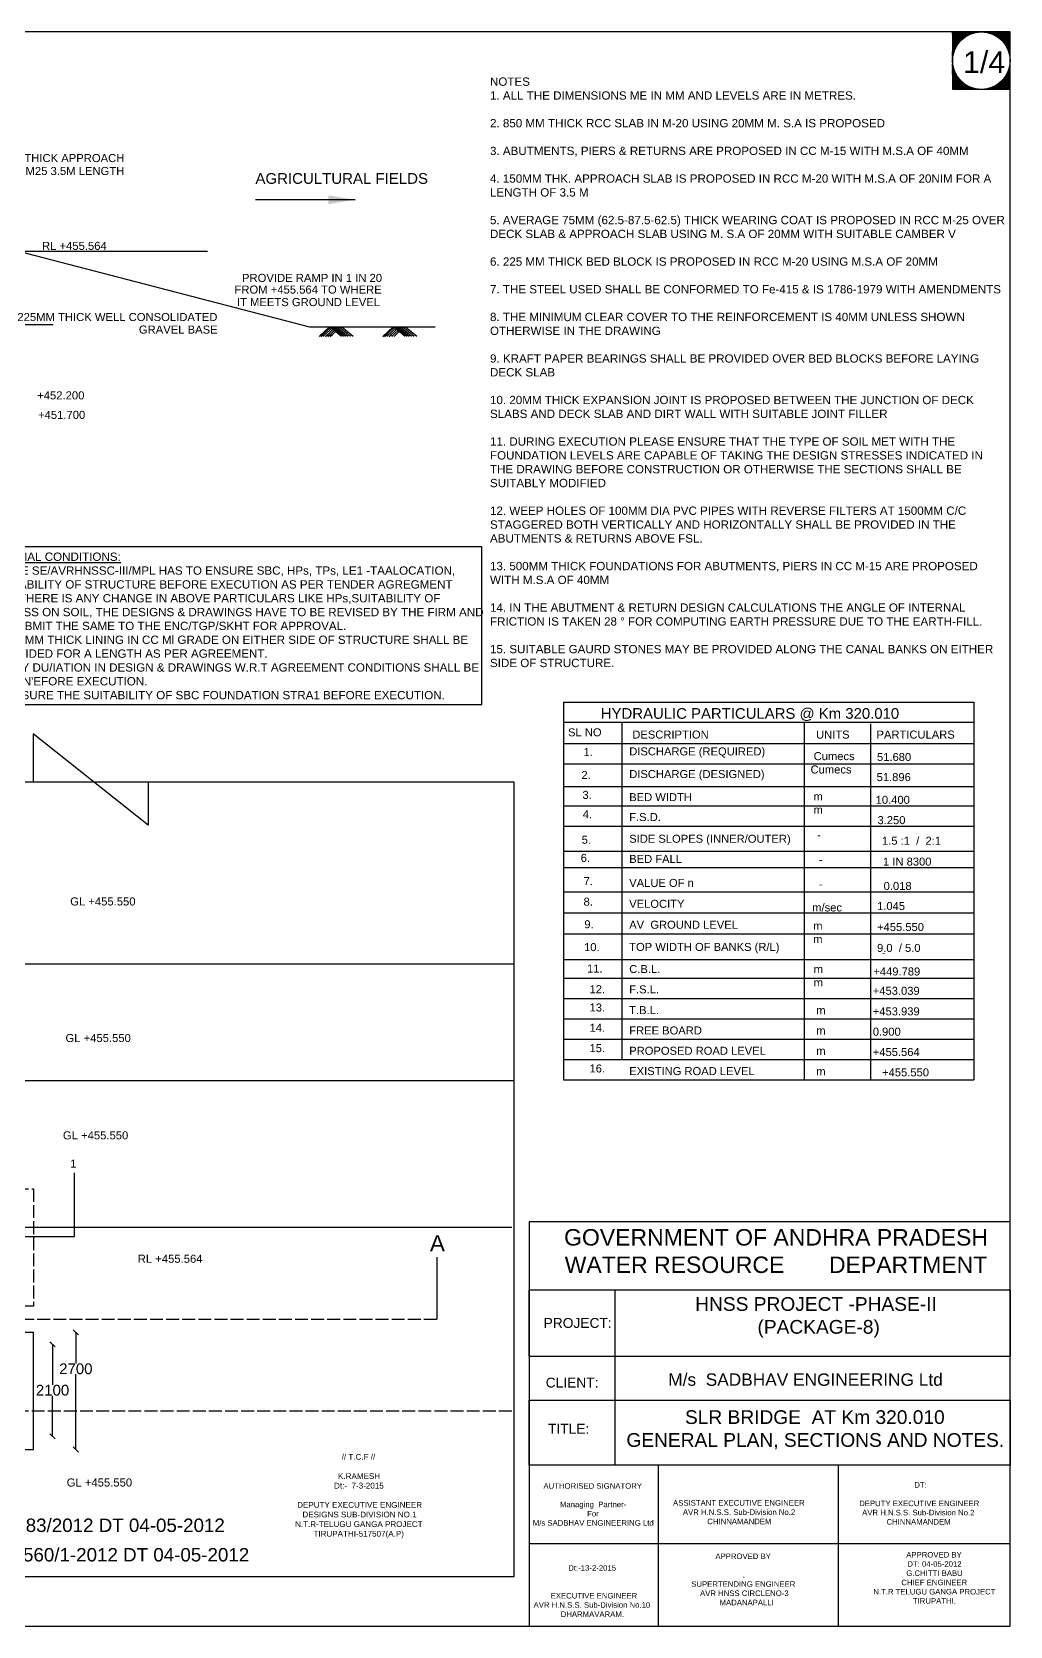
# Model space of a CAD drawing. Header units: millimetres. Extents: x 5124 to 3515835, y 2311 to 45956080.
# Drawn here: x 3497617 to 3515835, y 45926392 to 45956080 of the extents above; entities that cross this region are included whole.
import ezdxf

# ---------------------------------------------------------------- set-up
doc = ezdxf.new("R2010")
doc.units = ezdxf.units.MM
doc.header["$MEASUREMENT"] = 0
doc.linetypes.add('ACAD_ISO02W100', pattern=[15, 12, -3])
for name, color, linetype in [('DIMENSION', 7, 'Continuous'), ('DRAWING', 7, 'Continuous'), ('TEXT', 7, 'Continuous')]:
    doc.layers.add(name, color=color, linetype=linetype)
doc.styles.get("Standard").update_dxf_attribs({"font": 'arial.ttf', "height": 200})
doc.dimstyles.get("Standard").update_dxf_attribs({"dimtxt": 200, "dimasz": 110, "dimexe": 0.18, "dimexo": 0.0625, "dimgap": 0.09, "dimtad": 0, "dimtih": 1, "dimtoh": 1, "dimdec": 0, "dimzin": 0, "dimdsep": 46, "dimtxsty": 'Standard', "dimblk": 'OBLIQUE', "dimcen": 0.09, "dimse1": 1, "dimse2": 1, "dimadec": 0, "dimazin": 0, "dimtfac": 1, "dimtdec": 0, "dimtofl": 0, "dimtmove": 0, "dimatfit": 3, "dimfxl": 1, "dimtolj": 1, "dimtzin": 0, "dimarcsym": 0})

# ---------------------------------------------------------------- blocks, each defined once
blk = doc.blocks.new('_Oblique')
at = {"color": 0, "linetype": 'ByBlock', "lineweight": -2}
blk.add_line((-0.5, -0.5), (0.5, 0.5), dxfattribs=at)
blk = doc.blocks.new('*D67')
at = {"layer": 'Defpoints', "color": 0, "transparency": 16777216}
for p in [(3497405.500000442, 45931639.99999993), (3497405.500000442, 45929927.99999993), (3498001.500000442, 45929927.99999993)]:
    blk.add_point(p, dxfattribs=at)
at = {"layer": 'DIMENSION', "color": 0, "lineweight": -2, "transparency": 16777216}
for p, q in [((3498001.500000442, 45931639.99999993), (3498001.500000442, 45930886.20459747)), ((3498001.500000442, 45929927.99999993), (3498001.500000442, 45930681.79540238))]:
    blk.add_line(p, q, dxfattribs=at)
at = {"layer": 'DIMENSION', "color": 0, "lineweight": -2, "transparency": 16777216, "xscale": 95, "yscale": 95, "zscale": 95}
for p, rotation in [((3498001.500000442, 45931639.99999993), 90), ((3498001.500000442, 45929927.99999993), 270)]:
    blk.add_blockref('_Oblique', p, dxfattribs=dict(at, rotation=rotation))
at = {"layer": 'DIMENSION', "color": 0, "transparency": 16777216, "insert": (3498001.500000434, 45930783.99999993), "char_height": 200, "attachment_point": 5}
blk.add_mtext('\\A1;2100', dxfattribs=at)
blk = doc.blocks.new('*D68')
at = {"layer": 'Defpoints', "color": 0, "transparency": 16777216}
for p in [(3497646.000000442, 45931860.99999993), (3497646.000000442, 45929679.99999993), (3498435.500000449, 45929679.99999993)]:
    blk.add_point(p, dxfattribs=at)
at = {"layer": 'DIMENSION', "color": 0, "lineweight": -2, "transparency": 16777216}
for p, q in [((3498435.500000449, 45931860.99999993), (3498435.500000449, 45931285.20459747)), ((3498435.500000449, 45929679.99999993), (3498435.500000449, 45931080.79540238))]:
    blk.add_line(p, q, dxfattribs=at)
at = {"layer": 'DIMENSION', "color": 0, "lineweight": -2, "transparency": 16777216, "xscale": 95, "yscale": 95, "zscale": 95}
for p, rotation in [((3498435.500000449, 45931860.99999993), 90), ((3498435.500000449, 45929679.99999993), 270)]:
    blk.add_blockref('_Oblique', p, dxfattribs=dict(at, rotation=rotation))
at = {"layer": 'DIMENSION', "color": 0, "transparency": 16777216, "insert": (3498435.500000442, 45931182.99999993), "char_height": 200, "attachment_point": 5}
blk.add_mtext('\\A1;2700', dxfattribs=at)

msp = doc.modelspace()

# ---------------------------------------------------------------- hatches: boundary and pattern name
at = {"layer": 'DIMENSION'}
h = msp.add_hatch(dxfattribs=at)
h.set_pattern_fill('ANSI31', color=256, scale=1.354756271995944, style=0)
h.set_pattern_definition([(45, (-720666.1950086204, -16311545.17784595), (-0.1197446683479173, 0.1197446683479173), [])])
h.paths.add_polyline_path([(3514760.239588887, 45955015.1164654), (3515215.956718766, 45955015.1164654, -0.3690245496681071), (3514764.054860856, 45955544.02743042, -0.4142135623760187), (3515299.527430428, 45956079.5), (3514760.239588887, 45956079.49999999)])
h.paths.add_polyline_path([(3515835, 45955544.02743042), (3515835, 45956079.5), (3515299.527430428, 45956079.5, -0.4142135623760187)])
h.paths.add_polyline_path([(3515835, 45955544.02743042, -0.3690245496683182), (3515383.09814209, 45955015.1164654), (3515835, 45955015.1164654)])

# ---------------------------------------------------------------- linework, layer by layer
at = {"layer": 'Defpoints'}
msp.add_lwpolyline([(3491134.429544527, 45934839.81925176), (3491134.429544527, 45933649.71021097), (3498410.555791739, 45933649.71021097), (3498410.555791739, 45934831.03938366)], dxfattribs=at)
at = {"layer": 'DIMENSION'}
for points in [[(3515835, 45956079.5), (3514760.239588887, 45956079.5), (3514760.239588887, 45955015.1164654), (3515835, 45955015.1164654)], [(3505997, 45946489), (3496818.5, 45946489), (3496818.5, 45943554), (3505997, 45943554)]]:
    msp.add_lwpolyline(points, close=True, dxfattribs=at)
for points in [[(3499781.500000442, 45942111.49999993), (3499781.500000442, 45941304.99999993), (3497640.000000442, 45943010.99999993), (3497640.000000442, 45942111.49999993)], [(3485540.500000442, 45942111.49999993), (3506595.500000442, 45942111.49999993), (3506595.500000442, 45927309.49999993), (3485540.500000442, 45927309.49999993)], [(3481475, 45938724.49999993), (3506595.500000442, 45938724.49999993)], [(3480800.499999977, 45936549.99999993), (3506595.500000442, 45936549.99999993)], [(3506554.500000442, 45933816.49999993), (3485540.500000442, 45933816.49999993)], [(3505162.500000442, 45932106.49999993), (3505162.500000442, 45933264.49999993)], [(3491915.500000442, 45932106.49999993), (3491915.500000442, 45929679.99999993), (3497646.000000442, 45929679.99999993), (3497646.000000442, 45931860.99999993), (3494991.500000442, 45931860.99999993), (3494491.000000442, 45930406.99999993)]]:
    msp.add_lwpolyline(points, dxfattribs=at)
msp.add_circle((3515299.527430428, 45955544.02743042), 535.4725695719294, dxfattribs=at)
at = {"layer": 'DRAWING'}
msp.add_lwpolyline([(3515835, 45956079.5), (3463907.5, 45956079.5), (3463907.5, 45926392), (3515835, 45926392)], close=True, dxfattribs=at)
for points in [[(3497368, 45951996.5), (3500888, 45951996.5)], [(3497368, 45951996.5), (3502789.5, 45950587.5), (3505126.5, 45950587.5)], [(3503158, 45950587.5), (3502966.5, 45950405), (3503006.840922569, 45950443.44500454), (3503019.557008581, 45950455.56346771)], [(3503192, 45950587.5), (3503000.5, 45950405), (3503040.840922569, 45950443.44500454), (3503053.557008581, 45950455.56346771)], [(3503231, 45950587.5), (3503039.5, 45950405), (3503079.840922569, 45950443.44500454), (3503092.557008581, 45950455.56346771)], [(3503278.5, 45950587.5), (3503087, 45950405), (3503127.340922569, 45950443.44500454), (3503140.057008581, 45950455.56346771)], [(3503322.5, 45950587.5), (3503131, 45950405), (3503171.340922569, 45950443.44500454), (3503184.057008581, 45950455.56346771)], [(3503171, 45950587.5), (3503381, 45950416)], [(3503366.5, 45950587.5), (3503175, 45950405), (3503215.340922569, 45950443.44500454), (3503228.057008581, 45950455.56346771)], [(3503209, 45950587.5), (3503419, 45950416)], [(3503248.5, 45950587.5), (3503458.5, 45950416)], [(3503290, 45950587.5), (3503500, 45950416)], [(3503341.5, 45950587.5), (3503551.5, 45950416)], [(3503390.5, 45950587.5), (3503600.5, 45950416)], [(3504344.5, 45950587.5), (3504153, 45950405), (3504193.340922569, 45950443.44500454), (3504206.057008581, 45950455.56346771)], [(3504378.5, 45950587.5), (3504187, 45950405), (3504227.340922569, 45950443.44500454), (3504240.057008581, 45950455.56346771)], [(3504417.5, 45950587.5), (3504226, 45950405), (3504266.340922569, 45950443.44500454), (3504279.057008581, 45950455.56346771)], [(3504465, 45950587.5), (3504273.5, 45950405), (3504313.840922569, 45950443.44500454), (3504326.557008581, 45950455.56346771)], [(3504509, 45950587.5), (3504317.5, 45950405), (3504357.840922569, 45950443.44500454), (3504370.557008581, 45950455.56346771)], [(3504357.5, 45950587.5), (3504567.5, 45950416)], [(3504553, 45950587.5), (3504361.5, 45950405), (3504401.840922569, 45950443.44500454), (3504414.557008581, 45950455.56346771)], [(3504395.5, 45950587.5), (3504605.5, 45950416)], [(3504435, 45950587.5), (3504645, 45950416)], [(3504476.5, 45950587.5), (3504686.5, 45950416)], [(3504528, 45950587.5), (3504738, 45950416)], [(3504577, 45950587.5), (3504787, 45950416)]]:
    msp.add_lwpolyline(points, dxfattribs=at)
at = {"layer": 'DRAWING', "linetype": 'ACAD_ISO02W100', "ltscale": 20}
for points in [[(3491915.500000442, 45932106.49999993), (3491915.500000442, 45934532.99999993), (3497646.000000442, 45934532.99999993), (3497646.000000442, 45932351.99999993), (3494991.500000442, 45932351.99999993), (3494491.000000442, 45933805.99999993)], [(3465918.5, 45932106.5), (3505157, 45932106.5)], [(3506554.500000442, 45930396.49999993), (3485540.500000442, 45930396.49999993)]]:
    msp.add_lwpolyline(points, dxfattribs=at)
at = {"layer": 'TEXT', "ltscale": 0.02}
for points in [[(3507519.471238019, 45943600.5), (3515158, 45943600.5)], [(3507519.471238019, 45943225.85119989), (3515158, 45943225.85119989)], [(3508604.847672474, 45943225.85119989), (3508604.847672474, 45936945.37045644)], [(3511998.178225445, 45943225.85119989), (3511998.178225445, 45936566.76692711)], [(3513236.580341384, 45943195.30368161), (3513236.580341384, 45936566.76692711)], [(3507519.471238019, 45942825.59964763), (3515158, 45942825.59964763)], [(3507519.471238019, 45942446.97552072), (3515158, 45942446.97552072)], [(3507519.471238019, 45942025.09654309), (3515158, 45942025.09654309)], [(3507519.471238019, 45941668.12043913), (3515158, 45941668.12043913)], [(3507519.471238019, 45941289.49631225), (3515158, 45941289.49631225)], [(3507519.471238019, 45940820.36655954), (3515158, 45940820.36655954)], [(3507519.471238019, 45940517.47961657), (3515158, 45940517.47961657)], [(3507519.471238019, 45940063.13890332), (3515158, 45940063.13890332)], [(3507519.471238019, 45939673.70106374), (3515158, 45939673.70106374)], [(3507519.471238019, 45939284.26322416), (3515158, 45939284.26322416)], [(3507519.471238019, 45938805.96756262), (3515158, 45938805.96756262)], [(3507519.471238019, 45938459.80517136), (3515158, 45938459.80517136)], [(3507519.471238019, 45938081.18104446), (3515158, 45938081.18104446)], [(3507519.471238019, 45937702.57751513), (3515158, 45937702.57751513)], [(3507519.471238019, 45937323.97398578), (3515158, 45937323.97398578)], [(3507519.471238019, 45936945.37045644), (3515158, 45936945.37045644)], [(3507519.471238019, 45936566.76692711), (3515158, 45936566.76692711)]]:
    msp.add_lwpolyline(points, dxfattribs=at)
at = {"layer": 'TEXT'}
for points in [[(3507519.471238019, 45943600.5), (3507519.471238019, 45936566.76692711)], [(3515158, 45943600.5), (3515158, 45936566.76692711)], [(3508470.702868766, 45932654.58178323), (3508470.702868766, 45929390.72014829)], [(3509282.659780592, 45929390.72014829), (3509282.659780592, 45926392)], [(3512630.125211662, 45929390.72014829), (3512630.125211662, 45926392)], [(3506880.673305687, 45927931.68601415), (3515835, 45927931.68601415)]]:
    msp.add_lwpolyline(points, dxfattribs=at)
for points in [[(3515835, 45933923.30540654), (3506880.673305687, 45933923.30540654), (3506880.673305687, 45926392), (3515835, 45926392)], [(3506880.673305687, 45932654.58178323), (3515835, 45932654.58178323), (3515835, 45931413.05818135), (3506880.673305687, 45931413.05818135)], [(3506880.673305687, 45930602.31902891), (3515835, 45930602.31902891), (3515835, 45929390.72014829), (3506880.673305687, 45929390.72014829)]]:
    msp.add_lwpolyline(points, close=True, dxfattribs=at)

# ---------------------------------------------------------------- texts
at = {"layer": 'DRAWING', "char_height": 154.610010165468, "attachment_point": 1}
for s, insert, width in [('NOTES \\P1. ALL THE DIMENSIONS ME IN MM AND LEVELS ARE IN METRES.\\P\\P2. 850 MM THICK RCC SLAB IN M-20 USING 20MM M. S.A IS PROPOSED\\P \\P3. ABUTMENTS, PIERS & RETURNS ARE PROPOSED IN CC M-15 WITH M.S.A OF 40MM \\P\\P4. 150MM THK. APPROACH SLAB IS PROPOSED IN RCC M-20 WITH M.S.A OF 20NIM FOR A LENGTH OF 3.5 M \\P\\P5. AVERAGE 75MM (62.5-87.5-62.5) THICK WEARING COAT IS PROPOSED IN RCC M-25 OVER DECK SLAB & APPROACH SLAB USING M. S.A OF 20MM WITH SUITABLE CAMBER V \\P\\P6. 225 MM THICK BED BLOCK IS PROPOSED IN RCC M-20 USING M.S.A OF 20MM \\P\\P7. THE STEEL USED SHALL BE CONFORMED TO Fe-415 & IS 1786-1979 WITH AMENDMENTS\\P \\P8. THE MINIMUM CLEAR COVER TO THE REINFORCEMENT IS 40MM UNLESS SHOWN OTHERWISE IN THE DRAWING \\P\\P9. KRAFT PAPER BEARINGS SHALL BE PROVIDED OVER BED BLOCKS BEFORE LAYING DECK SLAB\\P \\P10. 20MM THICK EXPANSION JOINT IS PROPOSED BETWEEN THE JUNCTION OF DECK SLABS AND DECK SLAB AND DIRT WALL WITH SUITABLE JOINT FILLER \\P\\P11. DURING EXECUTION PLEASE ENSURE THAT THE TYPE OF SOIL MET WITH THE FOUNDATION LEVELS ARE CAPABLE OF TAKING THE DESIGN STRESSES INDICATED IN THE DRAWING BEFORE CONSTRUCTION OR OTHERWISE THE SECTIONS SHALL BE SUITABLY MODIFIED\\P\\P12. WEEP HOLES OF 100MM DIA PVC PIPES WITH REVERSE FILTERS AT 1500MM C/C STAGGERED BOTH VERTICALLY AND HORIZONTALLY SHALL BE PROVIDED IN THE ABUTMENTS & RETURNS ABOVE FSL. \\P \\P13. 500MM THICK FOUNDATIONS FOR ABUTMENTS, PIERS IN CC M-15 ARE PROPOSED WITH M.S.A OF 40MM \\P\\P14. IN THE ABUTMENT & RETURN DESIGN CALCULATIONS THE ANGLE OF INTERNAL FRICTION IS TAKEN 28 ° FOR COMPUTING EARTH PRESSURE DUE TO THE EARTH-FILL.\\P \\P15. SUITABLE GAURD STONES MAY BE PROVIDED ALONG THE CANAL BANKS ON EITHER SIDE OF STRUCTURE. ', (3506148.5, 45955230), 9630.033130248694), ("{\\LSPECIAL CONDITIONS: } \\P1. THE SE/AVRHNSSC-III/MPL HAS TO ENSURE SBC, HPs, TPs, LE1 -TAALOCATION, SUITABILITY OF STRUCTURE BEFORE EXECUTION AS PER TENDER AGREGMENT\\P2. IF THERE IS ANY CHANGE IN ABOVE PARTICULARS LIKE HPs,SUITABILITY OF STRESS ON SOIL, THE DESIGNS & DRAWINGS HAVE TO BE REVISED BY THE FIRM AND RESUBMIT THE SAME TO THE ENC/TGP/SKHT FOR APPROVAL.  \\P3. 100MM THICK LINING IN CC Ml GRADE ON EITHER SIDE OF STRUCTURE SHALL BE PROVIDED FOR A LENGTH AS PER AGREEMENT. \\P4. ANY DU/IATION IN DESIGN & DRAWINGS W.R.T AGREEMENT CONDITIONS SHALL BE TAKEN'EFORE EXECUTION. \\P5. ENSURE THE SUITABILITY OF SBC FOUNDATION STRA1 BEFORE EXECUTION.  ", (3496884, 45946383.5), 9200.72228437817)]:
    msp.add_mtext(s, dxfattribs=dict(at, insert=insert, width=width))
at = {"layer": 'TEXT'}
for s, height, p in [('150MM THICK APPROACH', 150, (3496720.009914433, 45953655.09789805)), ('SLAB IN RCC M25 3.5M LENGTH', 150, (3496125.010199735, 45953414.20867082)), ('AGRICULTURAL FIELDS', 200, (3501780.703262613, 45953249.56719764)), ('RL +455.564', 150, (3497805.134961642, 45952019.57301852)), ('PROVIDE RAMP IN 1 IN 20', 150, (3501530.417878918, 45951422.96705882)), ('FROM +455.564 TO WHERE', 150, (3501390.025820686, 45951206.10382042)), ('IT MEETS GROUND LEVEL', 150, (3501434.630757421, 45950972.84117551)), ('225MM THICK WELL CONSOLIDATED', 150, (3497346.645281713, 45950694.78207883)), ('GRAVEL BASE', 150, (3499609.057372452, 45950460.61372822)), ('+452.200', 150, (3497715.177387703, 45949235.52054586)), ('+451.700', 150, (3497730.933051683, 45948872.57301852)), ('GL +455.550', 150, (3498330.65681086, 45939811.59032591)), ('GL +455.550', 150, (3498242.932860988, 45937268.19813985)), ('GL +455.550', 150, (3498194.932860988, 45935456.19813985)), ('1', 150, (3498330.117190449, 45934928.42126602)), ('A', 300, (3505029.484352969, 45933370.99317688)), ('RL +455.564', 150, (3499588.828162177, 45933158.1964953)), ('GL +455.550', 150, (3498265.915087292, 45928991.19253076))]:
    msp.add_text(s, height=height, dxfattribs=at).set_placement(p)
at = {"layer": 'TEXT', "attachment_point": 1}
for s, insert, char_height, width in [('1/4', (3514956.008690859, 45955718.63928105), 406.4268815987832, 576.8017316573932), ('\\PHYDRAULIC PARTICULARS @ Km 320.010', (3508212.478497324, 45943817.67305893), 198.6591769287691, 8448.793506587766), (' SL NO', (3507544.611401795, 45943110.83477672), 148.9943826965768, 1098.595443327798), (' DESCRIPTION ', (3508741.252422885, 45943068.73338867), 148.9943826965768, 2539.273084783494), ('UNITS', (3512220.779741085, 45943068.73338867), 148.9943826965768, 988.8507287552399), ('PARTICULARS', (3513346.560681686, 45943068.73338867), 148.9943826965768, 2368.462416014506), ('1.', (3507889.81962104, 45942742.8564508), 148.9943826965768, 219.9502897350405), ('DISCHARGE (REQUIRED)', (3508741.252422885, 45942755.17999274), 148.9943826965768, 4154.485694482742), (' Cumecs \\PCumecs \\P ', (3512118.53380388, 45942667.16917723), 148.9943826965768, 929.4938242964353), ('51.680', (3513355.922784829, 45942651.25700601), 148.9943826965768, 820.0382690843068), ('2.', (3507851.653743428, 45942316.26063468), 148.9943826965768, 219.9502897350405), ('DISCHARGE (DESIGNED)', (3508741.252422885, 45942333.3010151), 148.9943826965768, 4135.469334314374), ('\\P51.896', (3513348.77306404, 45942525.08495944), 148.9943826965768, 1014.571277626079), ('3.', (3507870.254248375, 45941945.95791718), 148.9943826965768, 219.9502897350405), ('BED WIDTH', (3508741.252422885, 45941903.24054335), 148.9943826965768, 1880.768506563743), ('m \\Pm ', (3512174.133232039, 45941915.66754462), 148.9943826965768, 175.2093643967806), ('10.400', (3513331.230236055, 45941853.88545524), 148.9943826965768, 542.6741745076104), ('4.', (3507875.668228208, 45941585.70680307), 148.9943826965768, 219.9502897350405), ('F.S.D.', (3508741.252422885, 45941532.6300533), 148.9943826965768, 918.3387383964163), ('3.250', (3513364.632263411, 45941475.26132835), 148.9943826965768, 681.3562217959585), ('5.', (3507855.727629209, 45941110.13001785), 148.9943826965768, 219.9502897350405), ('SIDE SLOPES (INNER/OUTER)', (3508741.252422885, 45941128.57103156), 148.9943826965768, 15142.39021603954), ('-', (3512241.572843248, 45941200.61865646), 148.9943826965768, 175.2093643967806), ('1.5 :1  /  2:1', (3513449.030860777, 45941091.66233868), 148.9943826965768, 1091.853603295573), ('6.', (3507837.555954321, 45940772.00067029), 148.9943826965768, 219.9502897350405), ('BED FALL', (3508741.252422885, 45940752.59972079), 148.9943826965768, 1590.642799216222), ('-', (3512273.562522662, 45940739.1820752), 148.9943826965768, 175.2093643967806), ('1 IN 8300', (3513467.804276012, 45940703.24463267), 148.9943826965768, 1042.24611482727), ('7.', (3507890.838092537, 45940339.98769906), 148.9943826965768, 219.9502897350405), ('VALUE OF n', (3508741.252422885, 45940306.27264438), 148.9943826965768, 1966.762843254337), (' 0.018 ', (3513421.997126411, 45940248.90391942), 148.9943826965768, 682.3302835855169), ('8.', (3507890.838092537, 45939956.68792877), 148.9943826965768, 219.9502897350405), ('-', (3512273.562522662, 45940284.84136195), 148.9943826965768, 175.2093643967806), ('VELOCITY', (3508741.252422885, 45939916.83480479), 148.9943826965768, 1700.365514523986), ('m/sec', (3512149.370065867, 45939849.49602481), 148.9943826965768, 646.2899973718634), ('1.045', (3513356.81727179, 45939874.98840103), 148.9943826965768, 681.9650104144329), ('9.', (3507905.096692871, 45939537.01288877), 148.9943826965768, 219.9502897350405), ('AV  GROUND LEVEL', (3508741.252422885, 45939527.39696521), 148.9943826965768, 3910.254777295216), ('m \\Pm ', (3512168.507379605, 45939507.51731221), 148.9943826965768, 175.2093643967806), ('+455.550', (3513356.81727179, 45939485.55056145), 148.9943826965768, 681.9650104144329), ('10.', (3507900.486769428, 45939110.99380399), 148.9943826965768, 219.9502897350405), ('TOP WIDTH OF BANKS (R/L)', (3508741.252422885, 45939114.17203464), 148.9943826965768, 4613.234347748024), ('9.0  / 5.0', (3513356.81727179, 45939096.11272188), 148.9943826965768, 1857.3485725546), ('-', (3513445.653953425, 45939005.96430985), 148.9943826965768, 1235.962653225658), ('11.', (3507955.752246757, 45938712.01929971), 148.9943826965768, 219.9502897350405), ('C.B.L.', (3508741.252422885, 45938702.93891239), 148.9943826965768, 910.5975652305309), ('m \\Pm ', (3512176.27529296, 45938700.61942988), 148.9943826965768, 175.2093643967806), ('+449.789', (3513287.376967349, 45938657.23621623), 148.9943826965768, 1104.95134253008), ('12.', (3508001.851481028, 45938326.74216482), 148.9943826965768, 219.9502897350405), ('F.S.L.', (3508741.252422885, 45938324.31478551), 148.9943826965768, 861.121371518135), ('\\P+453.039', (3513276.923660101, 45938545.57067355), 148.9943826965768, 1104.95134253008), ('13.', (3508002.548329917, 45937986.42947717), 148.9943826965768, 219.9502897350405), ('T.B.L.', (3508741.252422885, 45937937.53734662), 148.9943826965768, 881.3157362987049), ('m ', (3512225.226800895, 45937935.30654524), 148.9943826965768, 299.6865930216497), ('+453.939', (3513276.931848397, 45937914.71161386), 148.9943826965768, 1104.95134253008), ('14.', (3508002.548329917, 45937607.82594783), 148.9943826965768, 219.9502897350405), ('FREE BOARD', (3508741.252422885, 45937558.93381728), 148.9943826965768, 2260.317151036676), ('m ', (3512225.226800895, 45937556.7030159), 148.9943826965768, 299.6865930216497), ('0.900', (3513276.931848397, 45937536.10808452), 148.9943826965768, 1104.95134253008), ('15.', (3508002.548329917, 45937229.22241849), 148.9943826965768, 219.9502897350405), ('PROPOSED ROAD LEVEL', (3508741.252422885, 45937180.33028794), 148.9943826965768, 2915.15423858091), ('m ', (3512225.226800895, 45937178.09948657), 148.9943826965768, 299.6865930216497), ('+455.564', (3513276.931848397, 45937157.50455519), 148.9943826965768, 1104.95134253008), ('16.', (3508002.548329917, 45936850.61888915), 148.9943826965768, 219.9502897350405), ('EXISTING ROAD LEVEL', (3508741.252422885, 45936801.7267586), 148.9943826965768, 2915.15423858091), ('m ', (3512225.226800895, 45936799.49595723), 148.9943826965768, 299.6865930216497), ('   +455.550', (3513276.931848397, 45936778.90102585), 148.9943826965768, 1104.95134253008), ('PROJECT:', (3507147.928555942, 45932128.86916158), 183.4315612290077, 1711.479655192983), ('CLIENT:', (3507186.782438164, 45931018.68843229), 183.4315612290077, 1711.479655192983), ('\\pi405.47;M/s  SADBHAV ENGINEERING Ltd', (3509063.888428768, 45931097.94407263), 230.2738712530965, 5876.328447703524), ('TITLE:', (3507229.011751828, 45930159.00806741), 183.4315612290077, 994.6782861992209), ('\\pi1561;SLR BRIDGE  AT Km 320.010\\P\\pi469.86;GENERAL PLAN, SECTIONS AND NOTES.', (3508219.085572231, 45930411.31857142), 255.3212517121704, 7925.875266963584), ('\\pi2382.7;// T.C.F //\\P\\pi2695.3;\\P\\pi2315;K.RAMESH\\P\\pi2241.3;Dt:-  7-3-2015\\P\\pi2695.3;\\P\\pi1512.4; DEPUTY EXECUTIVE ENGINEER\\P\\pi1651.9;DESIGNS SUB-DIVISION NO.1\\P\\pi1514.7;N.T.R-TELUGU GANGA PROJECT\\P\\pi1857.6;TIRUPATHI-517507(A.P)', (3501003.671533293, 45929598.05136489), 107.3968155882988, 5390.566244752191), ('\\pi1673.7;AUTHORISED SIGNATORY\\P\\pi2590.5;\\P\\pi1980.9;Managing  Partner-\\P\\pi2487.3;For \\P\\pi1475.2;M/s SADBHAV ENGINEERING Ltd', (3505470.588133997, 45929053.49247307), 103.2219501609473, 5181.017306771244), ('\\pi2440.6;  DT:\\P\\pi2590.5;\\P\\pi1453.6; DEPUTY EXECUTIVE ENGINEER\\P\\pi1548.5;AVR H.N.S.S. Sub-Division No.2\\P\\pi2002.7;CHINNAMANDEM', (3511530.845332644, 45929073.74328338), 103.2219501609473, 5181.017306771244), ('\\pi2590.5;\\P\\P\\pi1365.5;ASSISTANT EXECUTIVE ENGINEER\\P\\pi1548.5;AVR H.N.S.S. Sub-Division No.2\\P\\pi2002.7;CHINNAMANDEM', (3508192.533300158, 45929081.79863454), 103.2219501609473, 5181.017306771244), ('\\pi2443;DRGNO: CE/NTR/TGP/SKHT/DW/ 583/2012 DT 04-05-2012', (3489355.046047555, 45928394.75067306), 250, 14253.82698428382), ('\\pi2287.7;DRGNO: CE/NTR/TGP/SKHT/DW/ 560/1-2012 DT 04-05-2012', (3489654.363579029, 45927846.11547659), 250, 14253.82698428382), ('\\pi2074.2;APPROVED BY\\P\\pi2094.9;DT: 04-05-2012 \\P\\pi2075.4;G.CHITTI BABU \\P\\pi1982.1;CHIEF ENGINEER               \\P\\pi1459.7;N.T.R TELUGU GANGA PROJECT\\P\\pi2197.9;TIRUPATHI.', (3511826.729600543, 45927772.89488209), 103.2219501609473, 5181.017306771244), ('\\pi2154.1;Dt:-13-2-2015\\P\\pi2570.5; \\P\\pi2590.5;\\P\\pi1746.1;  EXECUTIVE ENGINEER\\P\\pi1508.1;AVR H.N.S.S. Sub-Division No.10\\P\\pi2013.5;DHARMAVARAM.', (3505452.318287934, 45927526.13665508), 103.2219501609473, 5181.017306771244), ('\\pi2074.2;APPROVED BY\\P\\pi2590.5;\\P\\pi2583.3;.  \\P\\pi1625.2;SUPERTENDING ENGINEER                \\P\\pi1748.4; AVR HNSS CIRCLENO-3\\P\\pi2032;   MADANAPALLI', (3508271.933550518, 45927743.75356796), 103.2219501609473, 5181.017306771244)]:
    msp.add_mtext(s, dxfattribs=dict(at, insert=insert, char_height=char_height, width=width))
at = {"layer": 'TEXT', "color": 7, "width": 8737.736471305107, "attachment_point": 5}
for s, insert, char_height in [('GOVERNMENT OF ANDHRA PRADESH\\PWATER RESOURCE       DEPARTMENT', (3511475.272361157, 45933374.60722014), 306.3855020546043), ('HNSS PROJECT -PHASE-II\\P (PACKAGE-8)', (3512219.838390075, 45932139.26877535), 255.3212517121704)]:
    msp.add_mtext(s, dxfattribs=dict(at, insert=insert, char_height=char_height))

# ---------------------------------------------------------------- dimensions: what is measured, and where the dimension line sits
at = {"layer": 'DIMENSION'}
dim = msp.add_linear_dim(base=(3498435.500000449, 45929679.99999993), p1=(3497646.000000442, 45931860.99999993), p2=(3497646.000000442, 45929679.99999993), angle=90, text='2700', dimstyle='Standard', override={"dimasz": 95, "dimarcsym": 1}, dxfattribs=at)
dim.commit()
dim.dimension.update_dxf_attribs({"geometry": '*D68', "text_midpoint": (3498435.500000442, 45931182.99999993), "dimtype": 160})
dim = msp.add_linear_dim(base=(3498001.500000442, 45929927.99999993), p1=(3497405.500000442, 45931639.99999993), p2=(3497405.500000442, 45929927.99999993), angle=90, text='2100', dimstyle='Standard', override={"dimasz": 95, "dimarcsym": 1}, dxfattribs=at)
dim.commit()
dim.dimension.update_dxf_attribs({"geometry": '*D67', "text_midpoint": (3498001.500000434, 45930783.99999993)})

# ---------------------------------------------------------------- leaders
at = {"layer": 'DRAWING'}
for points, override in [([(3503639.5, 45952954), (3501784, 45952954)], {"dimasz": 500, "dimgap": 0.09, "dimtad": 0, "dimarcsym": 1}), ([(3495321.5, 45951690.5), (3495321.5, 45950628.5), (3498012, 45950628.5)], {"dimasz": 95, "dimgap": 0.09, "dimtad": 0, "dimarcsym": 1})]:
    msp.add_leader(points, dimstyle='Standard', override=override, dxfattribs=at)

doc.saveas('drawing.dxf')
